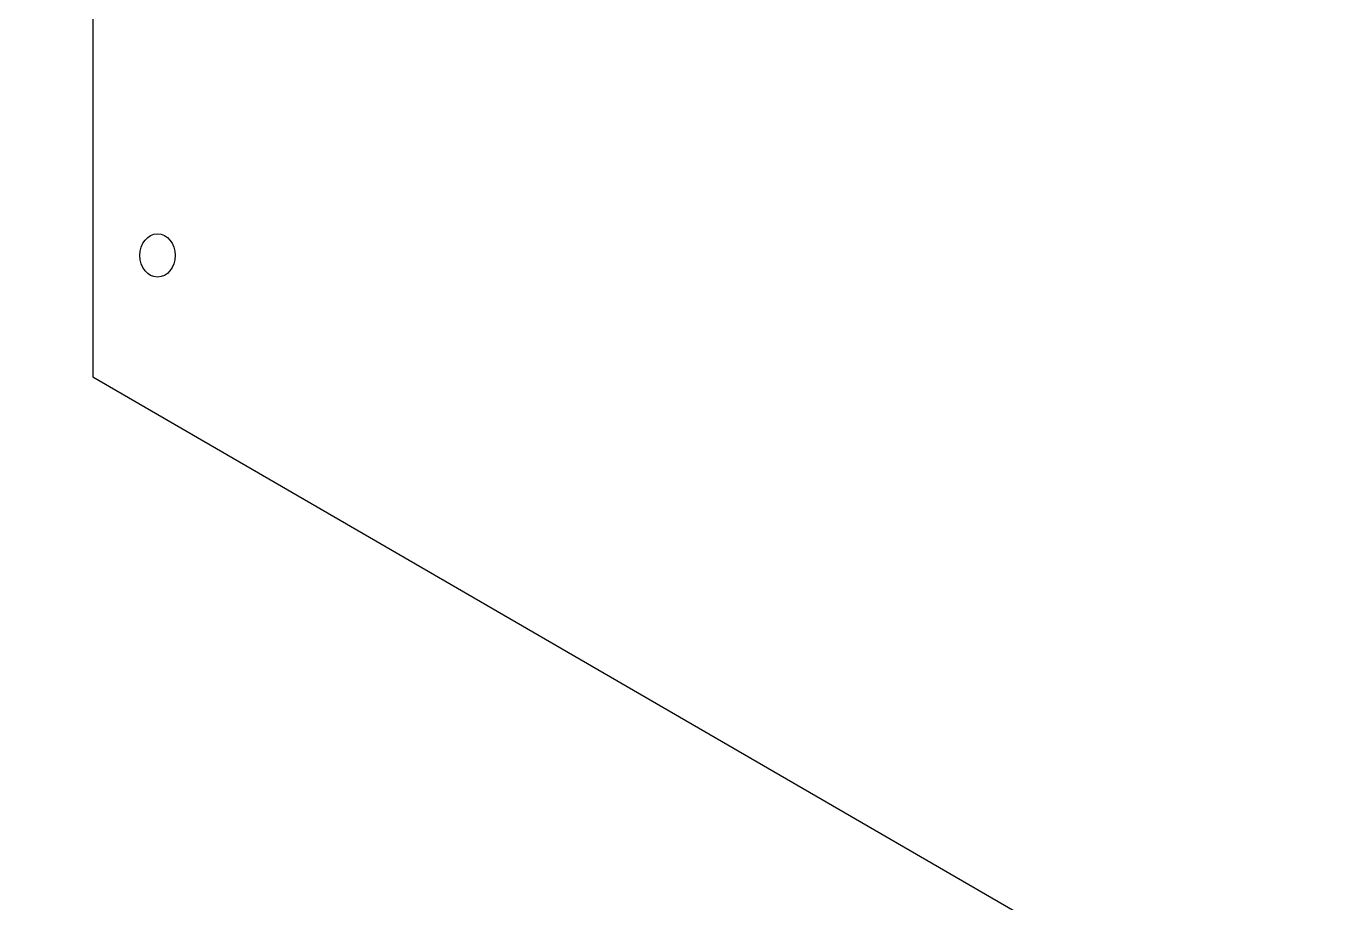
# Model space of a CAD drawing. Extents: x -1392 to 5791, y -3809 to 1722.
# Drawn here: x 1353.8 to 1450, y 1039.6 to 1104.2 of the extents above; entities that cross this region are included whole.
import ezdxf

# ---------------------------------------------------------------- set-up
doc = ezdxf.new("R2010")
doc.units = 0
doc.header["$MEASUREMENT"] = 0
for name, color, linetype, lineweight in [('.ATI-HATCH', 7, 'Continuous', 0), ('G-ANNO-TTLB', 7, 'Continuous', 0), ('WALL SCRATCH', 7, 'Continuous', 0)]:
    doc.layers.add(name, color=color, linetype=linetype, lineweight=lineweight)

# ---------------------------------------------------------------- blocks, each defined once
blk = doc.blocks.new('Block_87')
at = {"layer": '.ATI-HATCH'}
blk.add_open_spline([(1481.751, 1123.324), (1481.751, 1123.324), (1510.521, 1106.681), (1510.521, 1106.681), (1510.521, 1106.681), (1536.586, 1091.603), (1536.586, 1091.603), (1545.191, 1086.625), (1556.202, 1089.566), (1561.18, 1098.171), (1562.765, 1100.91), (1563.599, 1104.019), (1563.599, 1107.184), (1563.599, 1107.184), (1563.599, 1140.609), (1563.599, 1140.609), (1563.599, 1140.609), (1537.539, 1155.53), (1537.539, 1155.53), (1537.539, 1155.53), (1537.539, 1155.518), (1537.539, 1155.518), (1537.539, 1155.518), (1537.539, 1116.84), (1537.539, 1116.84), (1537.539, 1116.84), (1510.521, 1132.47), (1510.521, 1132.47), (1510.521, 1132.47), (1454.782, 1164.714), (1454.782, 1164.714), (1454.782, 1164.714), (1454.867, 1164.762), (1454.867, 1164.762), (1454.867, 1164.762), (1454.867, 1192.98), (1454.867, 1192.98), (1454.867, 1192.98), (1432.473, 1205.82), (1432.473, 1205.82), (1432.473, 1205.82), (1432.473, 1162.214), (1432.473, 1162.214), (1432.473, 1155.788), (1435.898, 1149.85), (1441.46, 1146.633), (1441.46, 1146.633), (1481.751, 1123.324), (1481.751, 1123.324)], degree=3, knots=[0, 0, 0, 0, 1, 1, 1, 2, 2, 2, 3, 3, 3, 4, 4, 4, 5, 5, 5, 6, 6, 6, 7, 7, 7, 8, 8, 8, 9, 9, 9, 10, 10, 10, 11, 11, 11, 12, 12, 12, 13, 13, 13, 14, 14, 14, 15, 15, 15, 16, 16, 16, 16], dxfattribs=at)

msp = doc.modelspace()

# ---------------------------------------------------------------- hatches: boundary and pattern name
at = {"layer": 'G-ANNO-TTLB', "true_color": 0xff00ff, "transparency": 33554687}
h = msp.add_hatch(color=6, dxfattribs=at)
edge = h.paths.add_edge_path()
edge.add_spline(control_points=[(1773.018, -796.5), (1773.018, -796.5), (-1156.5, -796.5), (-1156.5, -796.5), (-1156.5, -796.5), (-1156.5, 1660.5), (-1156.5, 1660.5), (-1156.5, 1660.5), (1773.018, 1660.5), (1773.018, 1660.5), (1773.018, 1660.5), (1773.018, -796.5), (1773.018, -796.5)], knot_values=[0, 0, 0, 0, 1, 1, 1, 2, 2, 2, 3, 3, 3, 4, 4, 4, 4], degree=3, periodic=0)
edge = h.paths.add_edge_path()
edge.add_spline(control_points=[(-1147.5, 1651.5), (-1147.5, 1651.5), (-1147.5, -787.5), (-1147.5, -787.5), (-1147.5, -787.5), (1764.018, -787.5), (1764.018, -787.5), (1764.018, -787.5), (1764.018, 1651.5), (1764.018, 1651.5), (1764.018, 1651.5), (-1147.5, 1651.5), (-1147.5, 1651.5)], knot_values=[0, 0, 0, 0, 1, 1, 1, 2, 2, 2, 3, 3, 3, 4, 4, 4, 4], degree=3, periodic=0)
edge.add_line((-1147.5, 1651.5), (-1147.5, 1651.5))

# ---------------------------------------------------------------- linework, layer by layer
at = {"layer": 'G-ANNO-TTLB'}
for points in [[(1773.018, -796.5), (1773.018, -796.5), (-1156.5, -796.5), (-1156.5, -796.5), (-1156.5, -796.5), (-1156.5, 1660.5), (-1156.5, 1660.5), (-1156.5, 1660.5), (1773.018, 1660.5), (1773.018, 1660.5), (1773.018, 1660.5), (1773.018, -796.5), (1773.018, -796.5)], [(-1147.5, 1651.5), (-1147.5, 1651.5), (-1147.5, -787.5), (-1147.5, -787.5), (-1147.5, -787.5), (1764.018, -787.5), (1764.018, -787.5), (1764.018, -787.5), (1764.018, 1651.5), (1764.018, 1651.5), (1764.018, 1651.5), (-1147.5, 1651.5), (-1147.5, 1651.5)]]:
    msp.add_open_spline(points, degree=3, knots=[0, 0, 0, 0, 1, 1, 1, 2, 2, 2, 3, 3, 3, 4, 4, 4, 4], dxfattribs=at)
at = {"layer": 'WALL SCRATCH', "color": 2, "lineweight": 25, "true_color": 0xffff00}
for p, q in [((1358.666, 1500.589), (1358.666, 1078.351)), ((1358.666, 1078.351), (1627.456, 922.741)), ((1358.666, 1078.351), (1627.456, 922.742))]:
    msp.add_line(p, q, dxfattribs=at)
at = {"layer": 'WALL SCRATCH', "color": 252, "lineweight": 25, "true_color": 0x848484}
msp.add_ellipse((1363.434, 1087.291), major_axis=(0, 1.594), ratio=0.812499, dxfattribs=at)

# ---------------------------------------------------------------- block references
at = {"layer": '.ATI-HATCH'}
msp.add_blockref('Block_87', (0, 0), dxfattribs=at)

doc.saveas('drawing.dxf')
